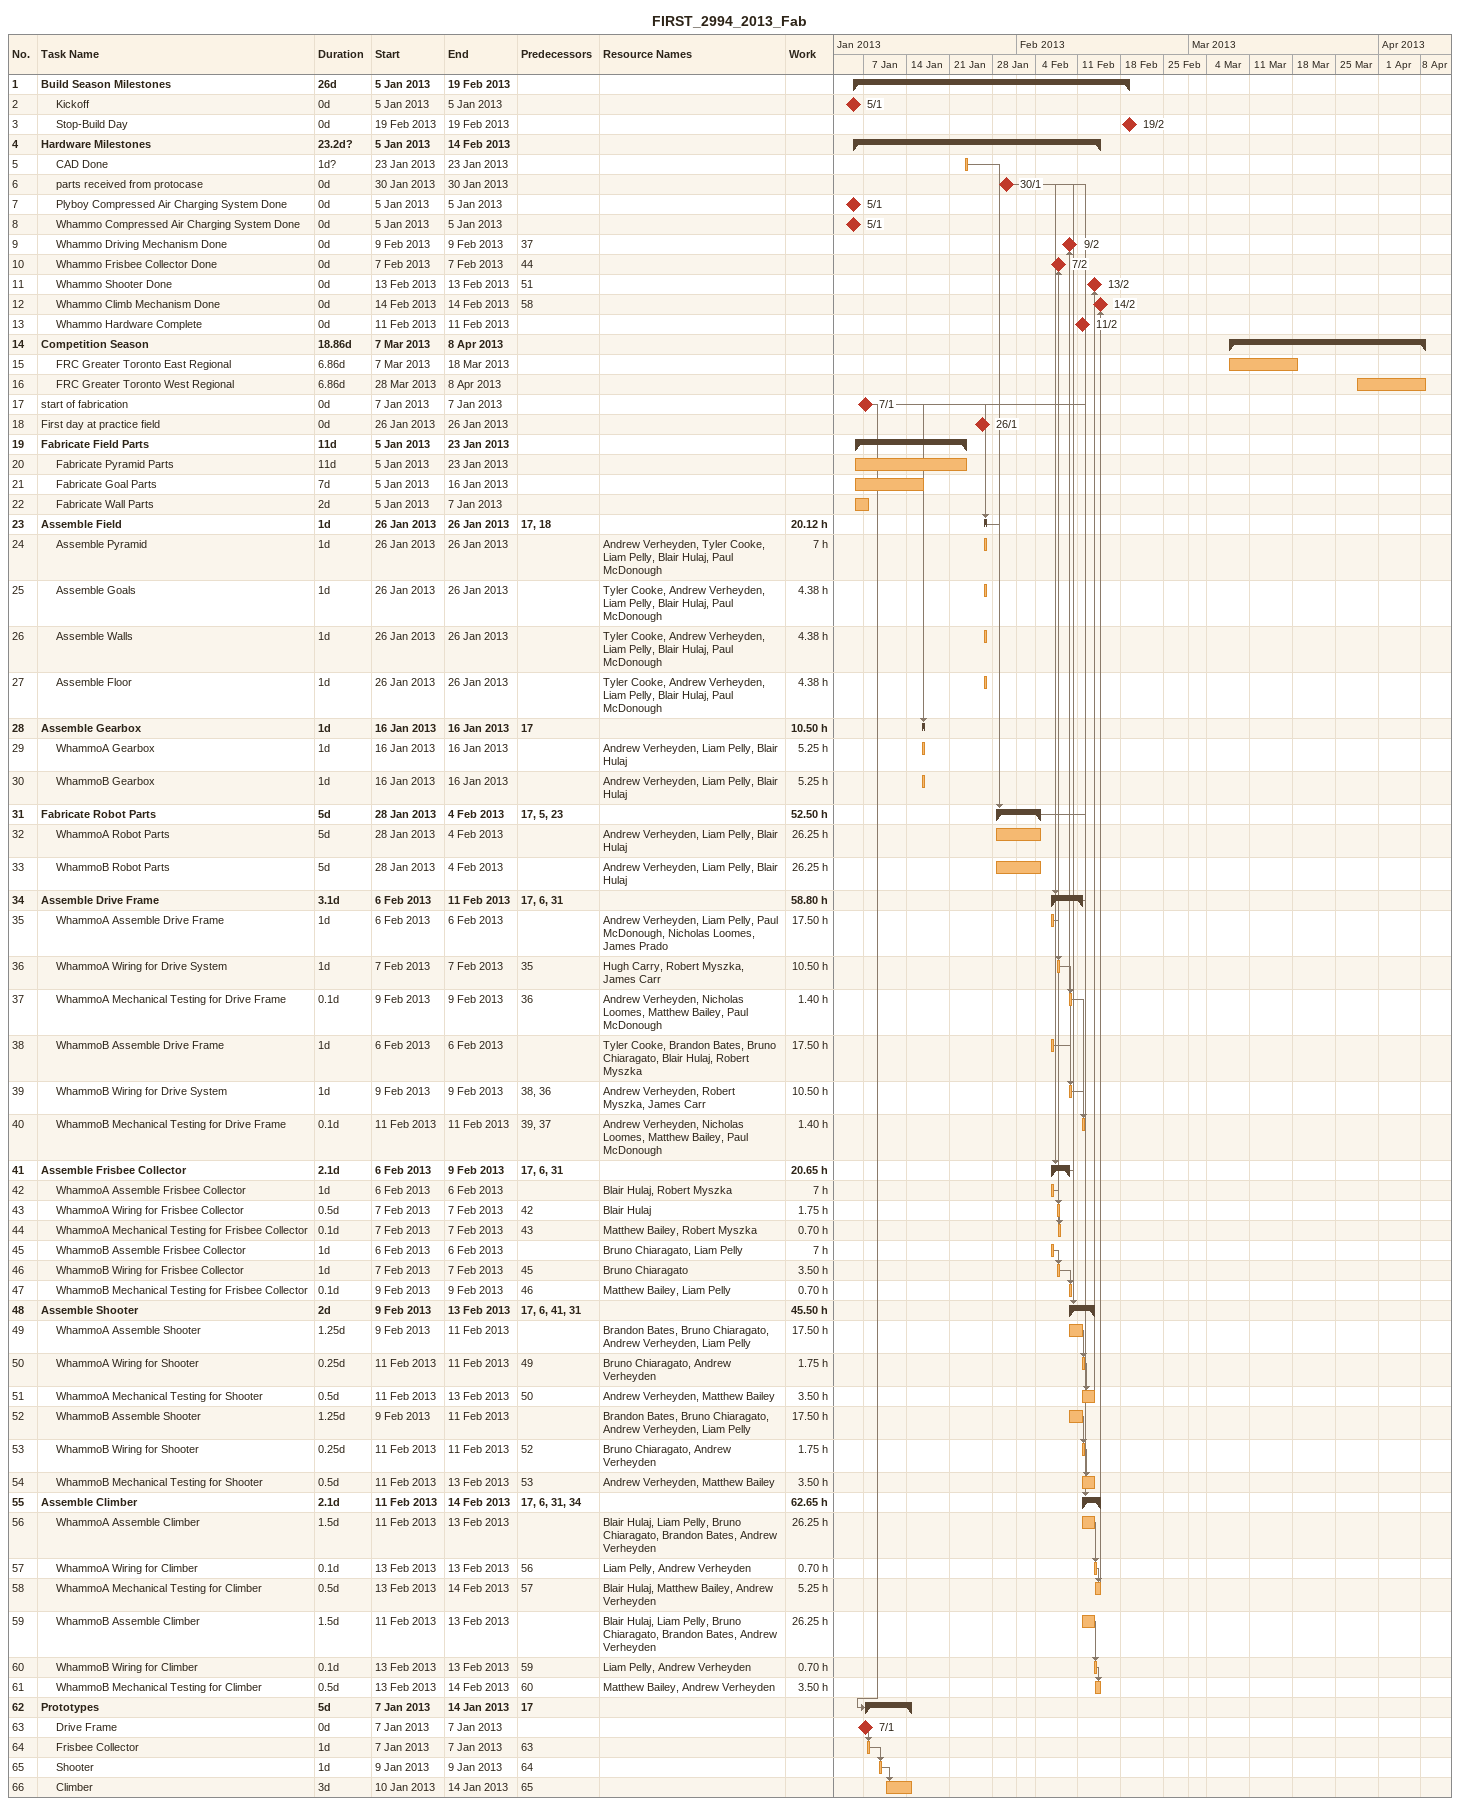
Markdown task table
FIRST_2994_2013_Fab

| ID | Level | Task | Duration | Start | Finish | Predecessors | Resources | Work (h) |
|---|---|---|---|---|---|---|---|---|
| 1 | 1 | **Build Season Milestones** | 26d | 2013-01-05 | 2013-02-19 |  |  |  |
| 2 | 2 | Kickoff | 0d | 2013-01-05 | 2013-01-05 |  |  |  |
| 3 | 2 | Stop-Build Day | 0d | 2013-02-19 | 2013-02-19 |  |  |  |
| 4 | 1 | **Hardware Milestones** | 23.2d? | 2013-01-05 | 2013-02-14 |  |  |  |
| 5 | 2 | CAD Done | 1d? | 2013-01-23 | 2013-01-23 |  |  |  |
| 6 | 2 | parts received from protocase | 0d | 2013-01-30 | 2013-01-30 |  |  |  |
| 7 | 2 | Plyboy Compressed Air Charging System Done | 0d | 2013-01-05 | 2013-01-05 |  |  |  |
| 8 | 2 | Whammo Compressed Air Charging System Done | 0d | 2013-01-05 | 2013-01-05 |  |  |  |
| 9 | 2 | Whammo Driving Mechanism Done | 0d | 2013-02-09 | 2013-02-09 | 37 |  |  |
| 10 | 2 | Whammo Frisbee Collector Done | 0d | 2013-02-07 | 2013-02-07 | 44 |  |  |
| 11 | 2 | Whammo Shooter Done | 0d | 2013-02-13 | 2013-02-13 | 51 |  |  |
| 12 | 2 | Whammo Climb Mechanism Done | 0d | 2013-02-14 | 2013-02-14 | 58 |  |  |
| 13 | 2 | Whammo Hardware Complete | 0d | 2013-02-11 | 2013-02-11 |  |  |  |
| 14 | 1 | **Competition Season** | 18.86d | 2013-03-07 | 2013-04-08 |  |  |  |
| 15 | 2 | FRC Greater Toronto East Regional | 6.86d | 2013-03-07 | 2013-03-18 |  |  |  |
| 16 | 2 | FRC Greater Toronto West Regional | 6.86d | 2013-03-28 | 2013-04-08 |  |  |  |
| 17 | 1 | start of fabrication | 0d | 2013-01-07 | 2013-01-07 |  |  |  |
| 18 | 1 | First day at practice field | 0d | 2013-01-26 | 2013-01-26 |  |  |  |
| 19 | 1 | **Fabricate Field Parts** | 11d | 2013-01-05 | 2013-01-23 |  |  |  |
| 20 | 2 | Fabricate Pyramid Parts | 11d | 2013-01-05 | 2013-01-23 |  |  |  |
| 21 | 2 | Fabricate Goal Parts | 7d | 2013-01-05 | 2013-01-16 |  |  |  |
| 22 | 2 | Fabricate Wall Parts | 2d | 2013-01-05 | 2013-01-07 |  |  |  |
| 23 | 1 | **Assemble Field** | 1d | 2013-01-26 | 2013-01-26 | 17, 18 |  | 20.12 |
| 24 | 2 | Assemble Pyramid | 1d | 2013-01-26 | 2013-01-26 |  | Andrew Verheyden, Tyler Cooke, Liam Pelly, Blair Hulaj, Paul McDonough | 7 |
| 25 | 2 | Assemble Goals | 1d | 2013-01-26 | 2013-01-26 |  | Tyler Cooke, Andrew Verheyden, Liam Pelly, Blair Hulaj, Paul McDonough | 4.38 |
| 26 | 2 | Assemble Walls | 1d | 2013-01-26 | 2013-01-26 |  | Tyler Cooke, Andrew Verheyden, Liam Pelly, Blair Hulaj, Paul McDonough | 4.38 |
| 27 | 2 | Assemble Floor | 1d | 2013-01-26 | 2013-01-26 |  | Tyler Cooke, Andrew Verheyden, Liam Pelly, Blair Hulaj, Paul McDonough | 4.38 |
| 28 | 1 | **Assemble Gearbox** | 1d | 2013-01-16 | 2013-01-16 | 17 |  | 10.50 |
| 29 | 2 | WhammoA Gearbox | 1d | 2013-01-16 | 2013-01-16 |  | Andrew Verheyden, Liam Pelly, Blair Hulaj | 5.25 |
| 30 | 2 | WhammoB Gearbox | 1d | 2013-01-16 | 2013-01-16 |  | Andrew Verheyden, Liam Pelly, Blair Hulaj | 5.25 |
| 31 | 1 | **Fabricate Robot Parts** | 5d | 2013-01-28 | 2013-02-04 | 17, 5, 23 |  | 52.50 |
| 32 | 2 | WhammoA Robot Parts | 5d | 2013-01-28 | 2013-02-04 |  | Andrew Verheyden, Liam Pelly, Blair Hulaj | 26.25 |
| 33 | 2 | WhammoB Robot Parts | 5d | 2013-01-28 | 2013-02-04 |  | Andrew Verheyden, Liam Pelly, Blair Hulaj | 26.25 |
| 34 | 1 | **Assemble Drive Frame** | 3.1d | 2013-02-06 | 2013-02-11 | 17, 6, 31 |  | 58.80 |
| 35 | 2 | WhammoA Assemble Drive Frame | 1d | 2013-02-06 | 2013-02-06 |  | Andrew Verheyden, Liam Pelly, Paul McDonough, Nicholas Loomes, James Prado | 17.50 |
| 36 | 2 | WhammoA Wiring for Drive System | 1d | 2013-02-07 | 2013-02-07 | 35 | Hugh Carry, Robert Myszka, James Carr | 10.50 |
| 37 | 2 | WhammoA Mechanical Testing for Drive Frame | 0.1d | 2013-02-09 | 2013-02-09 | 36 | Andrew Verheyden, Nicholas Loomes, Matthew Bailey, Paul McDonough | 1.40 |
| 38 | 2 | WhammoB Assemble Drive Frame | 1d | 2013-02-06 | 2013-02-06 |  | Tyler Cooke, Brandon Bates, Bruno Chiaragato, Blair Hulaj, Robert Myszka | 17.50 |
| 39 | 2 | WhammoB Wiring for Drive System | 1d | 2013-02-09 | 2013-02-09 | 38, 36 | Andrew Verheyden, Robert Myszka, James Carr | 10.50 |
| 40 | 2 | WhammoB Mechanical Testing for Drive Frame | 0.1d | 2013-02-11 | 2013-02-11 | 39, 37 | Andrew Verheyden, Nicholas Loomes, Matthew Bailey, Paul McDonough | 1.40 |
| 41 | 1 | **Assemble Frisbee Collector** | 2.1d | 2013-02-06 | 2013-02-09 | 17, 6, 31 |  | 20.65 |
| 42 | 2 | WhammoA Assemble Frisbee Collector | 1d | 2013-02-06 | 2013-02-06 |  | Blair Hulaj, Robert Myszka | 7 |
| 43 | 2 | WhammoA Wiring for Frisbee Collector | 0.5d | 2013-02-07 | 2013-02-07 | 42 | Blair Hulaj | 1.75 |
| 44 | 2 | WhammoA Mechanical Testing for Frisbee Collector | 0.1d | 2013-02-07 | 2013-02-07 | 43 | Matthew Bailey, Robert Myszka | 0.70 |
| 45 | 2 | WhammoB Assemble Frisbee Collector | 1d | 2013-02-06 | 2013-02-06 |  | Bruno Chiaragato, Liam Pelly | 7 |
| 46 | 2 | WhammoB Wiring for Frisbee Collector | 1d | 2013-02-07 | 2013-02-07 | 45 | Bruno Chiaragato | 3.50 |
| 47 | 2 | WhammoB Mechanical Testing for Frisbee Collector | 0.1d | 2013-02-09 | 2013-02-09 | 46 | Matthew Bailey, Liam Pelly | 0.70 |
| 48 | 1 | **Assemble Shooter** | 2d | 2013-02-09 | 2013-02-13 | 17, 6, 41, 31 |  | 45.50 |
| 49 | 2 | WhammoA Assemble Shooter | 1.25d | 2013-02-09 | 2013-02-11 |  | Brandon Bates, Bruno Chiaragato, Andrew Verheyden, Liam Pelly | 17.50 |
| 50 | 2 | WhammoA Wiring for Shooter | 0.25d | 2013-02-11 | 2013-02-11 | 49 | Bruno Chiaragato, Andrew Verheyden | 1.75 |
| 51 | 2 | WhammoA Mechanical Testing for Shooter | 0.5d | 2013-02-11 | 2013-02-13 | 50 | Andrew Verheyden, Matthew Bailey | 3.50 |
| 52 | 2 | WhammoB Assemble Shooter | 1.25d | 2013-02-09 | 2013-02-11 |  | Brandon Bates, Bruno Chiaragato, Andrew Verheyden, Liam Pelly | 17.50 |
| 53 | 2 | WhammoB Wiring for Shooter | 0.25d | 2013-02-11 | 2013-02-11 | 52 | Bruno Chiaragato, Andrew Verheyden | 1.75 |
| 54 | 2 | WhammoB Mechanical Testing for Shooter | 0.5d | 2013-02-11 | 2013-02-13 | 53 | Andrew Verheyden, Matthew Bailey | 3.50 |
| 55 | 1 | **Assemble Climber** | 2.1d | 2013-02-11 | 2013-02-14 | 17, 6, 31, 34 |  | 62.65 |
| 56 | 2 | WhammoA Assemble Climber | 1.5d | 2013-02-11 | 2013-02-13 |  | Blair Hulaj, Liam Pelly, Bruno Chiaragato, Brandon Bates, Andrew Verheyden | 26.25 |
| 57 | 2 | WhammoA Wiring for Climber | 0.1d | 2013-02-13 | 2013-02-13 | 56 | Liam Pelly, Andrew Verheyden | 0.70 |
| 58 | 2 | WhammoA Mechanical Testing for Climber | 0.5d | 2013-02-13 | 2013-02-14 | 57 | Blair Hulaj, Matthew Bailey, Andrew Verheyden | 5.25 |
| 59 | 2 | WhammoB Assemble Climber | 1.5d | 2013-02-11 | 2013-02-13 |  | Blair Hulaj, Liam Pelly, Bruno Chiaragato, Brandon Bates, Andrew Verheyden | 26.25 |
| 60 | 2 | WhammoB Wiring for Climber | 0.1d | 2013-02-13 | 2013-02-13 | 59 | Liam Pelly, Andrew Verheyden | 0.70 |
| 61 | 2 | WhammoB Mechanical Testing for Climber | 0.5d | 2013-02-13 | 2013-02-14 | 60 | Matthew Bailey, Andrew Verheyden | 3.50 |
| 62 | 1 | **Prototypes** | 5d | 2013-01-07 | 2013-01-14 | 17 |  |  |
| 63 | 2 | Drive Frame | 0d | 2013-01-07 | 2013-01-07 |  |  |  |
| 64 | 2 | Frisbee Collector | 1d | 2013-01-07 | 2013-01-07 | 63 |  |  |
| 65 | 2 | Shooter | 1d | 2013-01-09 | 2013-01-09 | 64 |  |  |
| 66 | 2 | Climber | 3d | 2013-01-10 | 2013-01-14 | 65 |  |  |
